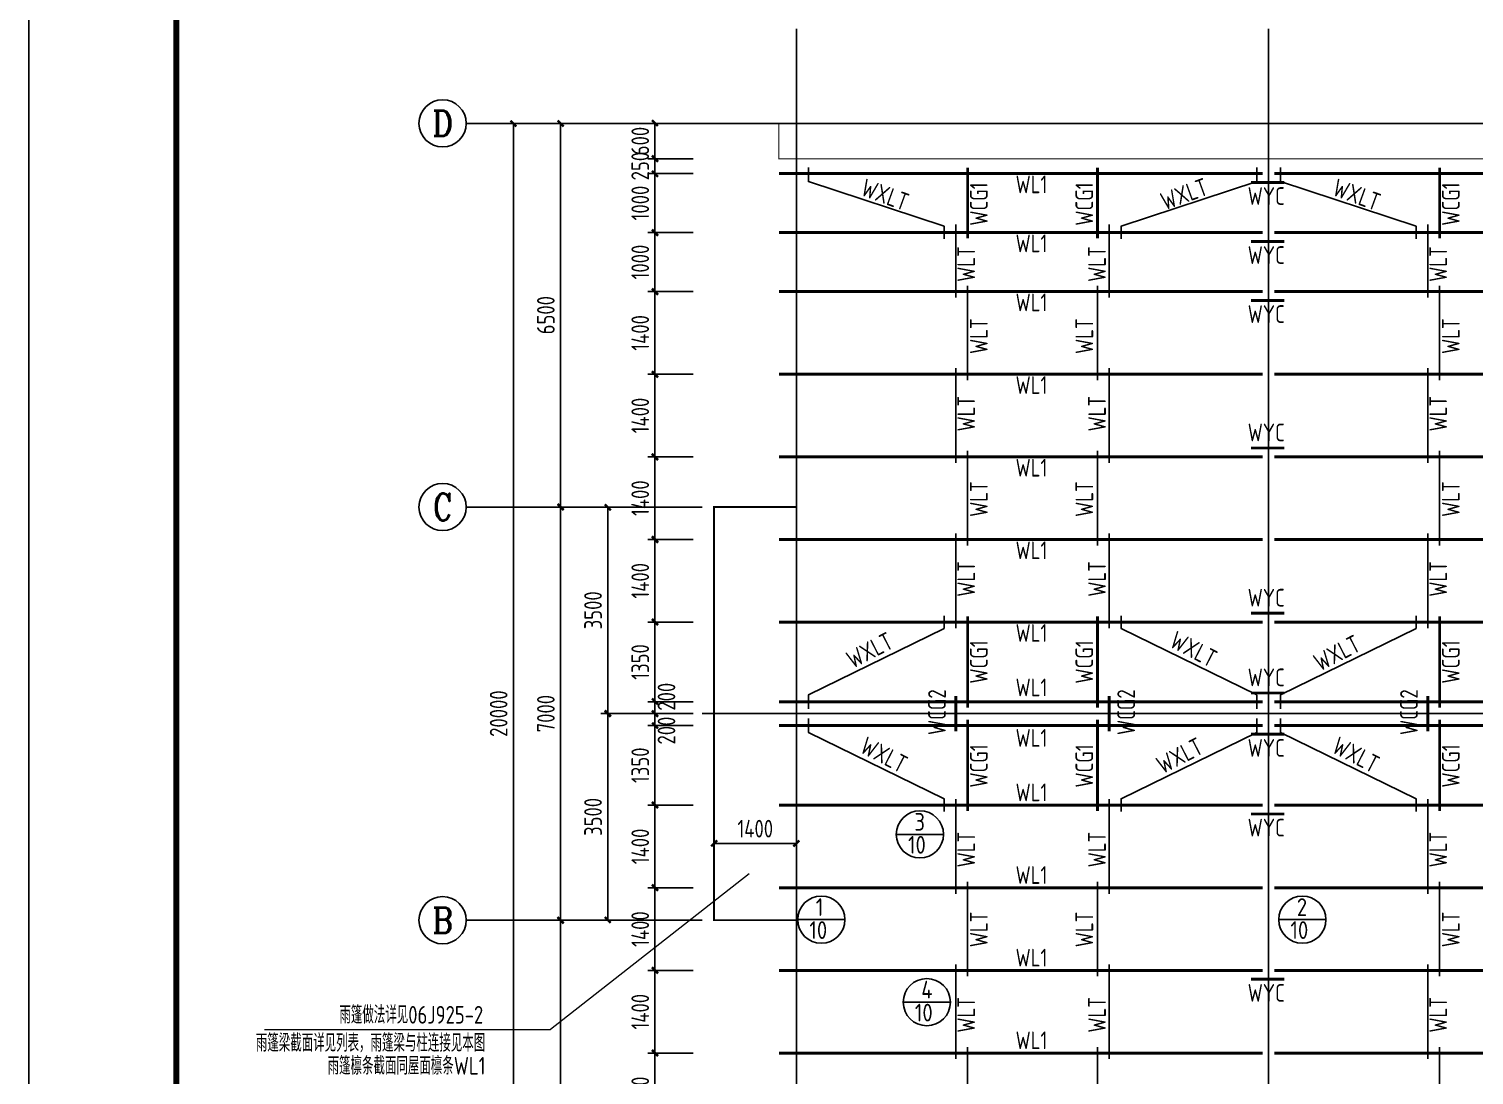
# Model space of a CAD drawing. Header units: millimetres. Extents: x 866561 to 877878, y 40199 to 44891.
# Drawn here: x 872204.5 to 872449.4, y 40533.1 to 40710.3 of the extents above; entities that cross this region are included whole.
import ezdxf
from ezdxf.enums import TextEntityAlignment as Align

# ---------------------------------------------------------------- set-up
doc = ezdxf.new("R2010")
doc.units = ezdxf.units.MM
doc.header["$LTSCALE"] = 1000
doc.header["$MEASUREMENT"] = 0
doc.linetypes.add('DOTE', pattern=[2.42, 2, -0.2, 0.02, -0.2])
for name, color, linetype in [('1307', 7, 'Continuous'), ('AXIS', 3, 'Continuous'), ('AXIS_TEXT', 7, 'Continuous'), ('DIM', 7, 'Continuous'), ('DOTE', 1, 'DOTE'), ('标注', 7, 'Continuous'), ('檩条', 34, 'Continuous'), ('索引符号标注', 253, 'Continuous')]:
    doc.layers.add(name, color=color, linetype=linetype)
doc.layers.add('_0', color=7, linetype='Continuous', lineweight=25)
doc.layers.add('LZ', color=64, linetype='Continuous', lineweight=9)
doc.styles.add('_TCH_AXIS', font='COMPLEX', dxfattribs={"bigfont": 'GBCBIG'})
doc.styles.add('COMPLEX', font='COMPLEX')
doc.styles.add('GBHZ', font='gbenor.shx', dxfattribs={"width": 0.9, "bigfont": 'gbcbig.shx'})
doc.dimstyles.new('Y100', dxfattribs={"dimscale": 0, "dimtxt": 3, "dimasz": 0.01, "dimexe": 1.2, "dimexo": 2, "dimgap": 1, "dimtad": 1, "dimdec": 0, "dimlfac": 100, "dimzin": 0, "dimdsep": 46, "dimtxsty": 'GBHZ', "dimblk": 'DX', "dimcen": 0.09, "dimdle": 1, "dimclrd": 7, "dimclre": 7, "dimclrt": 7, "dimadec": 0, "dimazin": 0, "dimtfac": 1, "dimtdec": 0, "dimtix": 1, "dimtmove": 2, "dimatfit": 3, "dimldrblk": 'DX', "dimfxl": 0, "dimtolj": 1, "dimtzin": 0, "dimarcsym": 0})

# ---------------------------------------------------------------- blocks, each defined once
blk = doc.blocks.new('_AXISO')
blk.add_circle((0, 0), 0.5)
at = {"layer": 'AXIS_TEXT', "style": 'COMPLEX', "width": 1.041667}
blk.add_attdef('A', text='', height=0.56, dxfattribs=at).set_placement((-0.25, -0.28), (0.25, -0.28), align=Align.FIT)
blk = doc.blocks.new('DX')
at = {"color": 0, "linetype": 'ByBlock', "const_width": 40}
blk.add_lwpolyline([(-54, -51), (46, 49)], dxfattribs=at)
blk = doc.blocks.new('*D506')
at = {"layer": 'Defpoints', "color": 0, "transparency": 16777216}
for p in [(872294.6, 40559.3), (872318.6, 40559.3), (872318.6, 40494.3)]:
    blk.add_point(p, dxfattribs=at)
at = {"layer": 'dim', "color": 7, "lineweight": -2, "transparency": 16777216}
for p, q in [((872316.6, 40559.3), (872293.4, 40559.3)), ((872294.6, 40494.31), (872294.6, 40559.29)), ((872316.6, 40494.3), (872293.4, 40494.3))]:
    blk.add_line(p, q, dxfattribs=at)
at = {"layer": 'dim', "color": 7, "lineweight": -2, "transparency": 16777216, "xscale": 0.01, "yscale": 0.01, "zscale": 0.01}
for p, rotation in [((872294.6, 40559.3), 90), ((872294.6, 40494.3), 270)]:
    blk.add_blockref('DX', p, dxfattribs=dict(at, rotation=rotation))
at = {"layer": 'dim', "color": 7, "transparency": 16777216, "insert": (872292.1, 40526.8), "char_height": 3, "attachment_point": 5, "rotation": 90, "style": 'GBHZ'}
blk.add_mtext('\\A1;6500', dxfattribs=at)
blk = doc.blocks.new('*D507')
at = {"layer": 'Defpoints', "color": 0, "transparency": 16777216}
for p in [(872294.6, 40629.3), (872318.6, 40629.3), (872318.6, 40559.3)]:
    blk.add_point(p, dxfattribs=at)
at = {"layer": 'dim', "color": 7, "lineweight": -2, "transparency": 16777216}
for p, q in [((872316.6, 40629.3), (872293.4, 40629.3)), ((872294.6, 40559.31), (872294.6, 40629.29)), ((872316.6, 40559.3), (872293.4, 40559.3))]:
    blk.add_line(p, q, dxfattribs=at)
at = {"layer": 'dim', "color": 7, "lineweight": -2, "transparency": 16777216, "xscale": 0.01, "yscale": 0.01, "zscale": 0.01}
for p, rotation in [((872294.6, 40629.3), 90), ((872294.6, 40559.3), 270)]:
    blk.add_blockref('DX', p, dxfattribs=dict(at, rotation=rotation))
at = {"layer": 'dim', "color": 7, "transparency": 16777216, "insert": (872292.1, 40594.3), "char_height": 3, "attachment_point": 5, "rotation": 90, "style": 'GBHZ'}
blk.add_mtext('\\A1;7000', dxfattribs=at)
blk = doc.blocks.new('*D508')
at = {"layer": 'Defpoints', "color": 0, "transparency": 16777216}
for p in [(872294.6, 40694.3), (872318.6, 40694.3), (872318.6, 40629.3)]:
    blk.add_point(p, dxfattribs=at)
at = {"layer": 'dim', "color": 7, "lineweight": -2, "transparency": 16777216}
for p, q in [((872316.6, 40694.3), (872293.4, 40694.3)), ((872294.6, 40629.31), (872294.6, 40694.29)), ((872316.6, 40629.3), (872293.4, 40629.3))]:
    blk.add_line(p, q, dxfattribs=at)
at = {"layer": 'dim', "color": 7, "lineweight": -2, "transparency": 16777216, "xscale": 0.01, "yscale": 0.01, "zscale": 0.01}
for p, rotation in [((872294.6, 40694.3), 90), ((872294.6, 40629.3), 270)]:
    blk.add_blockref('DX', p, dxfattribs=dict(at, rotation=rotation))
at = {"layer": 'dim', "color": 7, "transparency": 16777216, "insert": (872292.1, 40661.8), "char_height": 3, "attachment_point": 5, "rotation": 90, "style": 'GBHZ'}
blk.add_mtext('\\A1;6500', dxfattribs=at)
blk = doc.blocks.new('*D509')
at = {"layer": 'Defpoints', "color": 0, "transparency": 16777216}
for p in [(872318.6, 40694.3), (872286.6, 40494.3), (872318.6, 40494.3)]:
    blk.add_point(p, dxfattribs=at)
at = {"layer": 'dim', "color": 7, "lineweight": -2, "transparency": 16777216}
for p, q in [((872316.6, 40694.3), (872285.4, 40694.3)), ((872286.6, 40694.29), (872286.6, 40494.31)), ((872316.6, 40494.3), (872285.4, 40494.3))]:
    blk.add_line(p, q, dxfattribs=at)
at = {"layer": 'dim', "color": 7, "lineweight": -2, "transparency": 16777216, "xscale": 0.01, "yscale": 0.01, "zscale": 0.01}
for p, rotation in [((872286.6, 40694.3), 90), ((872286.6, 40494.3), 270)]:
    blk.add_blockref('DX', p, dxfattribs=dict(at, rotation=rotation))
at = {"layer": 'dim', "color": 7, "transparency": 16777216, "insert": (872284.1, 40594.3), "char_height": 3, "attachment_point": 5, "rotation": 90, "style": 'GBHZ'}
blk.add_mtext('\\A1;20000', dxfattribs=at)
blk = doc.blocks.new('*D577')
at = {"layer": '_0', "color": 7, "lineweight": -2, "transparency": 16777216}
for p, q in [((872316.6, 40594.3), (872301.4, 40594.3)), ((872302.6, 40559.31), (872302.6, 40594.29)), ((872316.6, 40559.3), (872301.4, 40559.3))]:
    blk.add_line(p, q, dxfattribs=at)
at = {"layer": 'Defpoints', "color": 0, "transparency": 16777216}
for p in [(872302.6, 40594.3), (872318.6, 40594.3), (872318.6, 40559.3)]:
    blk.add_point(p, dxfattribs=at)
at = {"layer": '_0', "color": 7, "lineweight": -2, "transparency": 16777216, "xscale": 0.01, "yscale": 0.01, "zscale": 0.01}
for p, rotation in [((872302.6, 40594.3), 90), ((872302.6, 40559.3), 270)]:
    blk.add_blockref('DX', p, dxfattribs=dict(at, rotation=rotation))
at = {"layer": '_0', "color": 7, "transparency": 16777216, "insert": (872300.1, 40576.8), "char_height": 3, "attachment_point": 5, "rotation": 90, "style": 'GBHZ'}
blk.add_mtext('\\A1;3500', dxfattribs=at)
blk = doc.blocks.new('*D578')
at = {"layer": '_0', "color": 7, "lineweight": -2, "transparency": 16777216}
for p, q in [((872316.6, 40629.3), (872301.4, 40629.3)), ((872302.6, 40629.29), (872302.6, 40594.31)), ((872316.6, 40594.3), (872301.4, 40594.3))]:
    blk.add_line(p, q, dxfattribs=at)
at = {"layer": 'Defpoints', "color": 0, "transparency": 16777216}
for p in [(872318.6, 40629.3), (872302.6, 40594.3), (872318.6, 40594.3)]:
    blk.add_point(p, dxfattribs=at)
at = {"layer": '_0', "color": 7, "lineweight": -2, "transparency": 16777216, "xscale": 0.01, "yscale": 0.01, "zscale": 0.01}
for p, rotation in [((872302.6, 40629.3), 90), ((872302.6, 40594.3), 270)]:
    blk.add_blockref('DX', p, dxfattribs=dict(at, rotation=rotation))
at = {"layer": '_0', "color": 7, "transparency": 16777216, "insert": (872300.1, 40611.8), "char_height": 3, "attachment_point": 5, "rotation": 90, "style": 'GBHZ'}
blk.add_mtext('\\A1;3500', dxfattribs=at)
blk = doc.blocks.new('*D583')
at = {"layer": '_0', "color": 7, "lineweight": -2, "transparency": 16777216}
for p, q in [((872317.07, 40536.8), (872309.4, 40536.8)), ((872310.6, 40522.81), (872310.6, 40536.79)), ((872317.07, 40522.8), (872309.4, 40522.8))]:
    blk.add_line(p, q, dxfattribs=at)
at = {"layer": 'Defpoints', "color": 0, "transparency": 16777216}
for p in [(872310.6, 40536.8), (872319.07, 40536.8), (872319.07, 40522.8)]:
    blk.add_point(p, dxfattribs=at)
at = {"layer": '_0', "color": 7, "lineweight": -2, "transparency": 16777216, "xscale": 0.01, "yscale": 0.01, "zscale": 0.01}
for p, rotation in [((872310.6, 40536.8), 90), ((872310.6, 40522.8), 270)]:
    blk.add_blockref('DX', p, dxfattribs=dict(at, rotation=rotation))
at = {"layer": '_0', "color": 7, "transparency": 16777216, "insert": (872308.1, 40529.8), "char_height": 3, "attachment_point": 5, "rotation": 90, "style": 'GBHZ'}
blk.add_mtext('\\A1;1400', dxfattribs=at)
blk = doc.blocks.new('*D584')
at = {"layer": '_0', "color": 7, "lineweight": -2, "transparency": 16777216}
for p, q in [((872317.07, 40550.8), (872309.4, 40550.8)), ((872310.6, 40536.81), (872310.6, 40550.79)), ((872317.07, 40536.8), (872309.4, 40536.8))]:
    blk.add_line(p, q, dxfattribs=at)
at = {"layer": 'Defpoints', "color": 0, "transparency": 16777216}
for p in [(872310.6, 40550.8), (872319.07, 40550.8), (872319.07, 40536.8)]:
    blk.add_point(p, dxfattribs=at)
at = {"layer": '_0', "color": 7, "lineweight": -2, "transparency": 16777216, "xscale": 0.01, "yscale": 0.01, "zscale": 0.01}
for p, rotation in [((872310.6, 40550.8), 90), ((872310.6, 40536.8), 270)]:
    blk.add_blockref('DX', p, dxfattribs=dict(at, rotation=rotation))
at = {"layer": '_0', "color": 7, "transparency": 16777216, "insert": (872308.1, 40543.8), "char_height": 3, "attachment_point": 5, "rotation": 90, "style": 'GBHZ'}
blk.add_mtext('\\A1;1400', dxfattribs=at)
blk = doc.blocks.new('*D585')
at = {"layer": '_0', "color": 7, "lineweight": -2, "transparency": 16777216}
for p, q in [((872317.07, 40564.8), (872309.4, 40564.8)), ((872310.6, 40550.81), (872310.6, 40564.79)), ((872317.07, 40550.8), (872309.4, 40550.8))]:
    blk.add_line(p, q, dxfattribs=at)
at = {"layer": 'Defpoints', "color": 0, "transparency": 16777216}
for p in [(872310.6, 40564.8), (872319.07, 40564.8), (872319.07, 40550.8)]:
    blk.add_point(p, dxfattribs=at)
at = {"layer": '_0', "color": 7, "lineweight": -2, "transparency": 16777216, "xscale": 0.01, "yscale": 0.01, "zscale": 0.01}
for p, rotation in [((872310.6, 40564.8), 90), ((872310.6, 40550.8), 270)]:
    blk.add_blockref('DX', p, dxfattribs=dict(at, rotation=rotation))
at = {"layer": '_0', "color": 7, "transparency": 16777216, "insert": (872308.1, 40557.8), "char_height": 3, "attachment_point": 5, "rotation": 90, "style": 'GBHZ'}
blk.add_mtext('\\A1;1400', dxfattribs=at)
blk = doc.blocks.new('*D586')
at = {"layer": '_0', "color": 7, "lineweight": -2, "transparency": 16777216}
for p, q in [((872317.07, 40578.8), (872309.4, 40578.8)), ((872310.6, 40564.81), (872310.6, 40578.79)), ((872317.07, 40564.8), (872309.4, 40564.8))]:
    blk.add_line(p, q, dxfattribs=at)
at = {"layer": 'Defpoints', "color": 0, "transparency": 16777216}
for p in [(872310.6, 40578.8), (872319.07, 40578.8), (872319.07, 40564.8)]:
    blk.add_point(p, dxfattribs=at)
at = {"layer": '_0', "color": 7, "lineweight": -2, "transparency": 16777216, "xscale": 0.01, "yscale": 0.01, "zscale": 0.01}
for p, rotation in [((872310.6, 40578.8), 90), ((872310.6, 40564.8), 270)]:
    blk.add_blockref('DX', p, dxfattribs=dict(at, rotation=rotation))
at = {"layer": '_0', "color": 7, "transparency": 16777216, "insert": (872308.1, 40571.8), "char_height": 3, "attachment_point": 5, "rotation": 90, "style": 'GBHZ'}
blk.add_mtext('\\A1;1400', dxfattribs=at)
blk = doc.blocks.new('*D587')
at = {"layer": '_0', "color": 7, "lineweight": -2, "transparency": 16777216}
for p, q in [((872317.07, 40592.3), (872309.4, 40592.3)), ((872310.6, 40578.81), (872310.6, 40592.29)), ((872317.07, 40578.8), (872309.4, 40578.8))]:
    blk.add_line(p, q, dxfattribs=at)
at = {"layer": 'Defpoints', "color": 0, "transparency": 16777216}
for p in [(872310.6, 40592.3), (872319.07, 40592.3), (872319.07, 40578.8)]:
    blk.add_point(p, dxfattribs=at)
at = {"layer": '_0', "color": 7, "lineweight": -2, "transparency": 16777216, "xscale": 0.01, "yscale": 0.01, "zscale": 0.01}
for p, rotation in [((872310.6, 40592.3), 90), ((872310.6, 40578.8), 270)]:
    blk.add_blockref('DX', p, dxfattribs=dict(at, rotation=rotation))
at = {"layer": '_0', "color": 7, "transparency": 16777216, "insert": (872308.1, 40585.55), "char_height": 3, "attachment_point": 5, "rotation": 90, "style": 'GBHZ'}
blk.add_mtext('\\A1;1350', dxfattribs=at)
blk = doc.blocks.new('*D588')
at = {"layer": '_0', "color": 7, "lineweight": -2, "transparency": 16777216}
for p, q in [((872317.07, 40594.3), (872309.4, 40594.3)), ((872310.6, 40594.31), (872310.6, 40594.32)), ((872310.6, 40592.3), (872310.6, 40594.3)), ((872317.07, 40592.3), (872309.4, 40592.3)), ((872310.6, 40592.29), (872310.6, 40592.28))]:
    blk.add_line(p, q, dxfattribs=at)
at = {"layer": 'Defpoints', "color": 0, "transparency": 16777216}
for p in [(872310.6, 40594.3), (872319.07, 40594.3), (872319.07, 40592.3)]:
    blk.add_point(p, dxfattribs=at)
at = {"layer": '_0', "color": 7, "lineweight": -2, "transparency": 16777216, "xscale": 0.01, "yscale": 0.01, "zscale": 0.01}
for p, rotation in [((872310.6, 40594.3), 270), ((872310.6, 40592.3), 90)]:
    blk.add_blockref('DX', p, dxfattribs=dict(at, rotation=rotation))
at = {"layer": '_0', "color": 7, "transparency": 16777216, "insert": (872312.55, 40591.43), "char_height": 3, "attachment_point": 5, "rotation": 90, "style": 'GBHZ'}
blk.add_mtext('\\A1;200', dxfattribs=at)
blk = doc.blocks.new('*D589')
at = {"layer": '_0', "color": 7, "lineweight": -2, "transparency": 16777216}
for p, q in [((872317.07, 40694.3), (872309.4, 40694.3)), ((872310.6, 40694.31), (872310.6, 40694.32)), ((872310.6, 40694.3), (872310.6, 40688.3)), ((872317.07, 40688.3), (872309.4, 40688.3)), ((872310.6, 40688.29), (872310.6, 40688.28))]:
    blk.add_line(p, q, dxfattribs=at)
at = {"layer": 'Defpoints', "color": 0, "transparency": 16777216}
for p in [(872319.07, 40694.3), (872310.6, 40688.3), (872319.07, 40688.3)]:
    blk.add_point(p, dxfattribs=at)
at = {"layer": '_0', "color": 7, "lineweight": -2, "transparency": 16777216, "xscale": 0.01, "yscale": 0.01, "zscale": 0.01}
for p, rotation in [((872310.6, 40694.3), 270), ((872310.6, 40688.3), 90)]:
    blk.add_blockref('DX', p, dxfattribs=dict(at, rotation=rotation))
at = {"layer": '_0', "color": 7, "transparency": 16777216, "insert": (872308.1, 40691.3), "char_height": 3, "attachment_point": 5, "rotation": 90, "style": 'GBHZ'}
blk.add_mtext('\\A1;600', dxfattribs=at)
blk = doc.blocks.new('*D590')
at = {"layer": '_0', "color": 7, "lineweight": -2, "transparency": 16777216}
for p, q in [((872317.07, 40688.3), (872309.4, 40688.3)), ((872310.6, 40688.31), (872310.6, 40688.32)), ((872310.6, 40688.3), (872310.6, 40685.8)), ((872317.07, 40685.8), (872309.4, 40685.8)), ((872310.6, 40685.79), (872310.6, 40685.78))]:
    blk.add_line(p, q, dxfattribs=at)
at = {"layer": 'Defpoints', "color": 0, "transparency": 16777216}
for p in [(872319.07, 40688.3), (872310.6, 40685.8), (872319.07, 40685.8)]:
    blk.add_point(p, dxfattribs=at)
at = {"layer": '_0', "color": 7, "lineweight": -2, "transparency": 16777216, "xscale": 0.01, "yscale": 0.01, "zscale": 0.01}
for p, rotation in [((872310.6, 40688.3), 270), ((872310.6, 40685.8), 90)]:
    blk.add_blockref('DX', p, dxfattribs=dict(at, rotation=rotation))
at = {"layer": '_0', "color": 7, "transparency": 16777216, "insert": (872308.1, 40687.05), "char_height": 3, "attachment_point": 5, "rotation": 90, "style": 'GBHZ'}
blk.add_mtext('\\A1;250', dxfattribs=at)
blk = doc.blocks.new('*D591')
at = {"layer": '_0', "color": 7, "lineweight": -2, "transparency": 16777216}
for p, q in [((872317.07, 40685.8), (872309.4, 40685.8)), ((872310.6, 40685.79), (872310.6, 40675.81)), ((872317.07, 40675.8), (872309.4, 40675.8))]:
    blk.add_line(p, q, dxfattribs=at)
at = {"layer": 'Defpoints', "color": 0, "transparency": 16777216}
for p in [(872319.07, 40685.8), (872310.6, 40675.8), (872319.07, 40675.8)]:
    blk.add_point(p, dxfattribs=at)
at = {"layer": '_0', "color": 7, "lineweight": -2, "transparency": 16777216, "xscale": 0.01, "yscale": 0.01, "zscale": 0.01}
for p, rotation in [((872310.6, 40685.8), 90), ((872310.6, 40675.8), 270)]:
    blk.add_blockref('DX', p, dxfattribs=dict(at, rotation=rotation))
at = {"layer": '_0', "color": 7, "transparency": 16777216, "insert": (872308.1, 40680.8), "char_height": 3, "attachment_point": 5, "rotation": 90, "style": 'GBHZ'}
blk.add_mtext('\\A1;1000', dxfattribs=at)
blk = doc.blocks.new('*D592')
at = {"layer": '_0', "color": 7, "lineweight": -2, "transparency": 16777216}
for p, q in [((872317.07, 40675.8), (872309.4, 40675.8)), ((872310.6, 40675.79), (872310.6, 40665.81)), ((872317.07, 40665.8), (872309.4, 40665.8))]:
    blk.add_line(p, q, dxfattribs=at)
at = {"layer": 'Defpoints', "color": 0, "transparency": 16777216}
for p in [(872319.07, 40675.8), (872310.6, 40665.8), (872319.07, 40665.8)]:
    blk.add_point(p, dxfattribs=at)
at = {"layer": '_0', "color": 7, "lineweight": -2, "transparency": 16777216, "xscale": 0.01, "yscale": 0.01, "zscale": 0.01}
for p, rotation in [((872310.6, 40675.8), 90), ((872310.6, 40665.8), 270)]:
    blk.add_blockref('DX', p, dxfattribs=dict(at, rotation=rotation))
at = {"layer": '_0', "color": 7, "transparency": 16777216, "insert": (872308.1, 40670.8), "char_height": 3, "attachment_point": 5, "rotation": 90, "style": 'GBHZ'}
blk.add_mtext('\\A1;1000', dxfattribs=at)
blk = doc.blocks.new('*D593')
at = {"layer": '_0', "color": 7, "lineweight": -2, "transparency": 16777216}
for p, q in [((872317.07, 40665.8), (872309.4, 40665.8)), ((872310.6, 40665.79), (872310.6, 40651.81)), ((872317.07, 40651.8), (872309.4, 40651.8))]:
    blk.add_line(p, q, dxfattribs=at)
at = {"layer": 'Defpoints', "color": 0, "transparency": 16777216}
for p in [(872319.07, 40665.8), (872310.6, 40651.8), (872319.07, 40651.8)]:
    blk.add_point(p, dxfattribs=at)
at = {"layer": '_0', "color": 7, "lineweight": -2, "transparency": 16777216, "xscale": 0.01, "yscale": 0.01, "zscale": 0.01}
for p, rotation in [((872310.6, 40665.8), 90), ((872310.6, 40651.8), 270)]:
    blk.add_blockref('DX', p, dxfattribs=dict(at, rotation=rotation))
at = {"layer": '_0', "color": 7, "transparency": 16777216, "insert": (872308.1, 40658.8), "char_height": 3, "attachment_point": 5, "rotation": 90, "style": 'GBHZ'}
blk.add_mtext('\\A1;1400', dxfattribs=at)
blk = doc.blocks.new('*D594')
at = {"layer": '_0', "color": 7, "lineweight": -2, "transparency": 16777216}
for p, q in [((872317.07, 40651.8), (872309.4, 40651.8)), ((872310.6, 40651.79), (872310.6, 40637.81)), ((872317.07, 40637.8), (872309.4, 40637.8))]:
    blk.add_line(p, q, dxfattribs=at)
at = {"layer": 'Defpoints', "color": 0, "transparency": 16777216}
for p in [(872319.07, 40651.8), (872310.6, 40637.8), (872319.07, 40637.8)]:
    blk.add_point(p, dxfattribs=at)
at = {"layer": '_0', "color": 7, "lineweight": -2, "transparency": 16777216, "xscale": 0.01, "yscale": 0.01, "zscale": 0.01}
for p, rotation in [((872310.6, 40651.8), 90), ((872310.6, 40637.8), 270)]:
    blk.add_blockref('DX', p, dxfattribs=dict(at, rotation=rotation))
at = {"layer": '_0', "color": 7, "transparency": 16777216, "insert": (872308.1, 40644.8), "char_height": 3, "attachment_point": 5, "rotation": 90, "style": 'GBHZ'}
blk.add_mtext('\\A1;1400', dxfattribs=at)
blk = doc.blocks.new('*D595')
at = {"layer": '_0', "color": 7, "lineweight": -2, "transparency": 16777216}
for p, q in [((872317.07, 40637.8), (872309.4, 40637.8)), ((872310.6, 40637.79), (872310.6, 40623.81)), ((872317.07, 40623.8), (872309.4, 40623.8))]:
    blk.add_line(p, q, dxfattribs=at)
at = {"layer": 'Defpoints', "color": 0, "transparency": 16777216}
for p in [(872319.07, 40637.8), (872310.6, 40623.8), (872319.07, 40623.8)]:
    blk.add_point(p, dxfattribs=at)
at = {"layer": '_0', "color": 7, "lineweight": -2, "transparency": 16777216, "xscale": 0.01, "yscale": 0.01, "zscale": 0.01}
for p, rotation in [((872310.6, 40637.8), 90), ((872310.6, 40623.8), 270)]:
    blk.add_blockref('DX', p, dxfattribs=dict(at, rotation=rotation))
at = {"layer": '_0', "color": 7, "transparency": 16777216, "insert": (872308.1, 40630.8), "char_height": 3, "attachment_point": 5, "rotation": 90, "style": 'GBHZ'}
blk.add_mtext('\\A1;1400', dxfattribs=at)
blk = doc.blocks.new('*D596')
at = {"layer": '_0', "color": 7, "lineweight": -2, "transparency": 16777216}
for p, q in [((872317.07, 40623.8), (872309.4, 40623.8)), ((872310.6, 40623.79), (872310.6, 40609.81)), ((872317.07, 40609.8), (872309.4, 40609.8))]:
    blk.add_line(p, q, dxfattribs=at)
at = {"layer": 'Defpoints', "color": 0, "transparency": 16777216}
for p in [(872319.07, 40623.8), (872310.6, 40609.8), (872319.07, 40609.8)]:
    blk.add_point(p, dxfattribs=at)
at = {"layer": '_0', "color": 7, "lineweight": -2, "transparency": 16777216, "xscale": 0.01, "yscale": 0.01, "zscale": 0.01}
for p, rotation in [((872310.6, 40623.8), 90), ((872310.6, 40609.8), 270)]:
    blk.add_blockref('DX', p, dxfattribs=dict(at, rotation=rotation))
at = {"layer": '_0', "color": 7, "transparency": 16777216, "insert": (872308.1, 40616.8), "char_height": 3, "attachment_point": 5, "rotation": 90, "style": 'GBHZ'}
blk.add_mtext('\\A1;1400', dxfattribs=at)
blk = doc.blocks.new('*D597')
at = {"layer": '_0', "color": 7, "lineweight": -2, "transparency": 16777216}
for p, q in [((872317.07, 40609.8), (872309.4, 40609.8)), ((872310.6, 40609.79), (872310.6, 40596.31)), ((872317.07, 40596.3), (872309.4, 40596.3))]:
    blk.add_line(p, q, dxfattribs=at)
at = {"layer": 'Defpoints', "color": 0, "transparency": 16777216}
for p in [(872319.07, 40609.8), (872310.6, 40596.3), (872319.07, 40596.3)]:
    blk.add_point(p, dxfattribs=at)
at = {"layer": '_0', "color": 7, "lineweight": -2, "transparency": 16777216, "xscale": 0.01, "yscale": 0.01, "zscale": 0.01}
for p, rotation in [((872310.6, 40609.8), 90), ((872310.6, 40596.3), 270)]:
    blk.add_blockref('DX', p, dxfattribs=dict(at, rotation=rotation))
at = {"layer": '_0', "color": 7, "transparency": 16777216, "insert": (872308.1, 40603.05), "char_height": 3, "attachment_point": 5, "rotation": 90, "style": 'GBHZ'}
blk.add_mtext('\\A1;1350', dxfattribs=at)
blk = doc.blocks.new('*D598')
at = {"layer": '_0', "color": 7, "lineweight": -2, "transparency": 16777216}
for p, q in [((872317.07, 40596.3), (872309.4, 40596.3)), ((872310.6, 40596.31), (872310.6, 40596.32)), ((872310.6, 40596.3), (872310.6, 40594.3)), ((872317.07, 40594.3), (872309.4, 40594.3)), ((872310.6, 40594.29), (872310.6, 40594.28))]:
    blk.add_line(p, q, dxfattribs=at)
at = {"layer": 'Defpoints', "color": 0, "transparency": 16777216}
for p in [(872319.07, 40596.3), (872310.6, 40594.3), (872319.07, 40594.3)]:
    blk.add_point(p, dxfattribs=at)
at = {"layer": '_0', "color": 7, "lineweight": -2, "transparency": 16777216, "xscale": 0.01, "yscale": 0.01, "zscale": 0.01}
for p, rotation in [((872310.6, 40596.3), 270), ((872310.6, 40594.3), 90)]:
    blk.add_blockref('DX', p, dxfattribs=dict(at, rotation=rotation))
at = {"layer": '_0', "color": 7, "transparency": 16777216, "insert": (872312.55, 40597.16), "char_height": 3, "attachment_point": 5, "rotation": 90, "style": 'GBHZ'}
blk.add_mtext('\\A1;200', dxfattribs=at)
blk = doc.blocks.new('*D1084')
at = {"layer": '_0', "color": 7, "lineweight": -2, "transparency": 16777216}
for p, q in [((872320.6, 40579.77), (872320.6, 40571.11)), ((872334.6, 40579.77), (872334.6, 40571.11)), ((872320.61, 40572.31), (872334.59, 40572.31))]:
    blk.add_line(p, q, dxfattribs=at)
at = {"layer": 'Defpoints', "color": 0, "transparency": 16777216}
for p in [(872320.6, 40581.77), (872334.6, 40581.77), (872334.6, 40572.31)]:
    blk.add_point(p, dxfattribs=at)
at = {"layer": '_0', "color": 7, "lineweight": -2, "transparency": 16777216, "xscale": 0.01, "yscale": 0.01, "zscale": 0.01, "rotation": 180}
blk.add_blockref('DX', (872320.6, 40572.31), dxfattribs=at)
at = {"layer": '_0', "color": 7, "lineweight": -2, "transparency": 16777216, "xscale": 0.01, "yscale": 0.01, "zscale": 0.01}
blk.add_blockref('DX', (872334.6, 40572.31), dxfattribs=at)
at = {"layer": '_0', "color": 7, "transparency": 16777216, "insert": (872327.6, 40574.81), "char_height": 3, "attachment_point": 5, "style": 'GBHZ'}
blk.add_mtext('\\A1;1400', dxfattribs=at)

msp = doc.modelspace()

# ---------------------------------------------------------------- linework, layer by layer
for p, q in [((872204.478, 40204.747), (872204.478, 40798.747)), ((872204.478, 40798.747), (872204.478, 40204.747))]:
    msp.add_line(p, q)
at = {"color": 0, "const_width": 1}
msp.add_lwpolyline([(873035.478, 40214.747), (872229.478, 40214.747), (872229.478, 40788.747), (873035.478, 40788.747)], close=True, dxfattribs=at)
at = {"layer": '_0', "color": 0, "const_width": 0.3}
msp.add_lwpolyline([(872334.598, 40629.296), (872320.598, 40629.296), (872320.598, 40559.296), (872334.598, 40559.296)], dxfattribs=at)
at = {"layer": 'AXIS', "color": 0}
for p, q in [((872318.598, 40694.296), (872278.598, 40694.296)), ((872318.598, 40629.296), (872278.598, 40629.296)), ((872318.598, 40559.296), (872278.598, 40559.296))]:
    msp.add_line(p, q, dxfattribs=at)
at = {"layer": 'DOTE', "linetype": 'DOTE'}
for p, q in [((872334.598, 40478.296), (872334.598, 40710.296)), ((872414.598, 40478.296), (872414.598, 40710.296)), ((872318.598, 40694.296), (872830.598, 40694.296)), ((872318.598, 40594.296), (872830.598, 40594.296))]:
    msp.add_line(p, q, dxfattribs=at)
at = {"layer": 'LZ'}
for p in [(872326.574, 40567.141), (872244.427, 40540.792)]:
    msp.add_line(p, (872292.916, 40540.792), dxfattribs=at)
at = {"layer": '标注', "const_width": 0.15}
msp.add_lwpolyline([(872331.598, 40694.296), (872331.598, 40688.296), (872817.598, 40688.296), (872817.598, 40694.296)], close=True, dxfattribs=at)
at = {"layer": '檩条', "color": 4, "linetype": 'ByBlock'}
for p, q in [((872361.598, 40664.796), (872361.598, 40677.187)), ((872387.598, 40664.796), (872387.598, 40677.187)), ((872441.598, 40664.796), (872441.598, 40677.187)), ((872361.598, 40636.796), (872361.598, 40652.796)), ((872387.598, 40636.796), (872387.598, 40652.796)), ((872441.598, 40636.796), (872441.598, 40652.796)), ((872361.598, 40608.796), (872361.598, 40624.796)), ((872387.598, 40608.796), (872387.598, 40624.796)), ((872441.598, 40608.796), (872441.598, 40624.796)), ((872361.598, 40579.796), (872361.598, 40563.796)), ((872387.598, 40579.796), (872387.598, 40563.796)), ((872441.598, 40579.796), (872441.598, 40563.796)), ((872361.598, 40551.796), (872361.598, 40535.796)), ((872387.598, 40551.796), (872387.598, 40535.796)), ((872441.598, 40551.796), (872441.598, 40535.796))]:
    msp.add_line(p, q, dxfattribs=at)
at = {"layer": '檩条', "color": 4}
for p, q in [((872363.598, 40666.796), (872363.598, 40650.796)), ((872385.598, 40666.796), (872385.598, 40650.796)), ((872443.598, 40666.796), (872443.598, 40650.796)), ((872363.598, 40638.796), (872363.598, 40622.796)), ((872385.598, 40638.796), (872385.598, 40622.796)), ((872443.598, 40638.796), (872443.598, 40622.796)), ((872363.598, 40549.796), (872363.598, 40565.796)), ((872385.598, 40549.796), (872385.598, 40565.796)), ((872443.598, 40549.796), (872443.598, 40565.796)), ((872363.598, 40521.796), (872363.598, 40537.796)), ((872385.598, 40521.796), (872385.598, 40537.796)), ((872443.598, 40521.796), (872443.598, 40537.796))]:
    msp.add_line(p, q, dxfattribs=at)
at = {"layer": '檩条', "color": 4, "const_width": 0.5}
for points in [[(872413.598, 40685.796), (872331.598, 40685.796)], [(872363.598, 40686.796), (872363.598, 40674.796)], [(872385.598, 40686.796), (872385.598, 40674.796)], [(872493.598, 40685.796), (872415.598, 40685.796)], [(872443.598, 40686.796), (872443.598, 40674.796)], [(872413.598, 40675.796), (872331.598, 40675.796)], [(872493.598, 40675.796), (872415.598, 40675.796)], [(872413.598, 40665.796), (872331.598, 40665.796)], [(872493.598, 40665.796), (872415.598, 40665.796)], [(872331.598, 40651.796), (872413.598, 40651.796)], [(872415.598, 40651.796), (872493.598, 40651.796)], [(872331.598, 40637.796), (872413.598, 40637.796)], [(872415.598, 40637.796), (872493.598, 40637.796)], [(872331.598, 40623.796), (872413.598, 40623.796)], [(872415.598, 40623.796), (872493.598, 40623.796)], [(872331.598, 40609.796), (872413.598, 40609.796)], [(872363.598, 40595.296), (872363.598, 40610.796)], [(872385.598, 40595.296), (872385.598, 40610.796)], [(872415.598, 40609.796), (872493.598, 40609.796)], [(872443.598, 40595.296), (872443.598, 40610.796)], [(872361.598, 40597.296), (872361.598, 40591.296)], [(872387.598, 40597.296), (872387.598, 40591.296)], [(872441.598, 40597.296), (872441.598, 40591.296)], [(872331.598, 40596.296), (872413.598, 40596.296)], [(872415.598, 40596.296), (872493.598, 40596.296)], [(872331.598, 40592.296), (872413.598, 40592.296)], [(872363.598, 40593.296), (872363.598, 40577.796)], [(872385.598, 40593.296), (872385.598, 40577.796)], [(872415.598, 40592.296), (872493.598, 40592.296)], [(872443.598, 40593.296), (872443.598, 40577.796)], [(872331.598, 40578.796), (872413.598, 40578.796)], [(872415.598, 40578.796), (872493.598, 40578.796)], [(872331.598, 40564.796), (872413.598, 40564.796)], [(872415.598, 40564.796), (872493.598, 40564.796)], [(872331.598, 40550.796), (872413.598, 40550.796)], [(872415.598, 40550.796), (872493.598, 40550.796)], [(872331.598, 40536.796), (872413.598, 40536.796)], [(872415.598, 40536.796), (872493.598, 40536.796)]]:
    msp.add_lwpolyline(points, dxfattribs=at)
at = {"layer": '檩条', "color": 4, "linetype": 'ByBlock'}
for points in [[(872336.598, 40686.797), (872336.598, 40684.447), (872359.598, 40676.866), (872359.598, 40674.726)], [(872412.598, 40686.797), (872412.598, 40684.447), (872389.598, 40676.866), (872389.598, 40674.726)], [(872416.598, 40686.797), (872416.598, 40684.447), (872439.598, 40676.866), (872439.598, 40674.726)], [(872336.598, 40595.121), (872336.598, 40597.471), (872359.598, 40608.726), (872359.598, 40610.866)], [(872412.598, 40595.121), (872412.598, 40597.471), (872389.598, 40608.726), (872389.598, 40610.866)], [(872416.598, 40595.121), (872416.598, 40597.471), (872439.598, 40608.726), (872439.598, 40610.866)], [(872336.598, 40593.471), (872336.598, 40591.121), (872359.598, 40579.866), (872359.598, 40577.726)], [(872412.598, 40593.471), (872412.598, 40591.121), (872389.598, 40579.866), (872389.598, 40577.726)], [(872416.598, 40593.471), (872416.598, 40591.121), (872439.598, 40579.866), (872439.598, 40577.726)]]:
    msp.add_lwpolyline(points, dxfattribs=at)
at = {"layer": '檩条', "color": 6, "const_width": 0.5}
for points in [[(872411.615, 40684.296), (872417.282, 40684.296)], [(872411.615, 40674.296), (872417.282, 40674.296)], [(872411.615, 40664.296), (872417.282, 40664.296)], [(872411.615, 40639.296), (872417.282, 40639.296)], [(872411.615, 40611.296), (872417.282, 40611.296)], [(872411.615, 40597.796), (872417.282, 40597.796)], [(872411.615, 40590.796), (872417.282, 40590.796)], [(872411.615, 40577.296), (872417.282, 40577.296)], [(872411.615, 40549.296), (872417.282, 40549.296)]]:
    msp.add_lwpolyline(points, dxfattribs=at)
at = {"layer": '索引符号标注'}
for p, q in [((872351.503, 40573.84), (872359.503, 40573.84)), ((872334.79, 40559.393), (872342.79, 40559.393)), ((872416.329, 40559.393), (872424.329, 40559.393)), ((872352.671, 40545.413), (872360.671, 40545.413))]:
    msp.add_line(p, q, dxfattribs=at)
for centre in [(872355.503, 40573.84), (872338.79, 40559.393), (872420.329, 40559.393), (872356.671, 40545.413)]:
    msp.add_circle(centre, 4, dxfattribs=at)

# ---------------------------------------------------------------- block references
at = {"layer": 'AXIS', "color": 0}
ref = msp.add_blockref('_AXISO', (872274.598, 40694.296), dxfattribs=dict(at, xscale=8, yscale=8, zscale=8))
ref.add_attrib('A', 'D', dxfattribs={"layer": 'AXIS_TEXT', "color": 0, "height": 4.353, "style": '_TCH_AXIS'}).set_placement((872272.837, 40692.12), (872276.36, 40692.12), align=Align.FIT)
ref = msp.add_blockref('_AXISO', (872274.598, 40629.296), dxfattribs=dict(at, xscale=8, yscale=8, zscale=8))
ref.add_attrib('A', 'C', dxfattribs={"layer": 'AXIS_TEXT', "color": 0, "height": 4.557, "style": '_TCH_AXIS'}).set_placement((872272.971, 40627.018), (872276.226, 40627.018), align=Align.FIT)
ref = msp.add_blockref('_AXISO', (872274.598, 40559.296), dxfattribs=dict(at, xscale=8, yscale=8, zscale=8))
ref.add_attrib('A', 'B', dxfattribs={"layer": 'AXIS_TEXT', "color": 0, "height": 4.353, "style": '_TCH_AXIS'}).set_placement((872272.837, 40557.12), (872276.36, 40557.12), align=Align.FIT)

# ---------------------------------------------------------------- texts
at = {"layer": '1307', "style": 'GBHZ', "width": 0.9}
for s, p in [('WL1', (872371.72, 40682.466)), ('WL1', (872371.72, 40672.466)), ('WL1', (872371.72, 40662.466)), ('WL1', (872371.72, 40648.466)), ('WL1', (872371.72, 40634.466)), ('WL1', (872371.72, 40620.466)), ('WL1', (872371.72, 40606.466)), ('WL1', (872371.72, 40597.238)), ('WL1', (872371.72, 40588.688)), ('WL1', (872371.72, 40579.46)), ('WL1', (872371.72, 40565.46)), ('WL1', (872371.72, 40551.46)), ('雨篷做法详见06J925-2', (872257.109, 40541.776)), ('雨篷梁截面详见列表，雨篷梁与柱连接见本图', (872242.942, 40537.017)), ('WL1', (872371.72, 40537.46)), ('雨篷檩条截面同屋面檩条WL1', (872255.114, 40533.143))]:
    msp.add_text(s, height=3, dxfattribs=at).set_placement(p)
for s, rotation, p in [('WXLT', 340.0128, (872345.274, 40682.179)), ('WCG1', 90, (872366.991, 40676.96)), ('WCG1', 90, (872384.872, 40676.96)), ('WXLT', 19.9872, (872397.003, 40679.524)), ('WXLT', 340.0128, (872425.219, 40682.179)), ('WCG1', 90, (872446.991, 40676.96)), ('WLT', 90, (872364.843, 40667.447)), ('WLT', 90, (872387.02, 40667.447)), ('WLT', 90, (872444.843, 40667.447)), ('WLT', 90, (872366.991, 40655.23)), ('WLT', 90, (872384.872, 40655.23)), ('WLT', 90, (872446.991, 40655.23)), ('WLT', 90, (872364.843, 40642.1)), ('WLT', 90, (872387.02, 40642.1)), ('WLT', 90, (872444.843, 40642.1)), ('WLT', 90, (872366.991, 40627.63)), ('WLT', 90, (872384.872, 40627.63)), ('WLT', 90, (872446.991, 40627.63)), ('WLT', 90, (872364.843, 40614.1)), ('WLT', 90, (872387.02, 40614.1)), ('WLT', 90, (872444.843, 40614.1)), ('WXLT', 27.27345, (872344.078, 40601.853)), ('WXLT', 332.72655, (872397.607, 40605.736)), ('WXLT', 27.27345, (872423.279, 40601.38)), ('WCG1', 90, (872366.991, 40599.383)), ('WCG1', 90, (872384.872, 40599.383)), ('WCG1', 90, (872446.991, 40599.383)), ('WCG2', 90, (872359.898, 40590.674)), ('WCG2', 90, (872391.966, 40590.674)), ('WCG2', 90, (872439.898, 40590.674)), ('WXLT', 332.72655, (872345.119, 40587.848)), ('WXLT', 27.27345, (872396.611, 40583.999)), ('WXLT', 332.72655, (872425.119, 40587.848)), ('WCG1', 90, (872366.991, 40581.77)), ('WCG1', 90, (872384.872, 40581.77)), ('WCG1', 90, (872446.991, 40581.77)), ('WLT', 90, (872364.843, 40568.253)), ('WLT', 90, (872387.02, 40568.253)), ('WLT', 90, (872444.843, 40568.253)), ('WLT', 90, (872366.991, 40554.723)), ('WLT', 90, (872384.872, 40554.723)), ('WLT', 90, (872446.991, 40554.723)), ('WLT', 90, (872364.843, 40540.253)), ('WLT', 90, (872387.02, 40540.253)), ('WLT', 90, (872444.843, 40540.253))]:
    msp.add_text(s, height=3, rotation=rotation, dxfattribs=at).set_placement(p)
at = {"layer": '檩条', "color": 6, "style": 'GBHZ', "width": 0.9}
for p in [(872411.066, 40680.487), (872411.066, 40670.487), (872411.066, 40660.487), (872411.066, 40640.439), (872411.066, 40612.439), (872411.066, 40598.939), (872411.066, 40586.987), (872411.066, 40573.487), (872411.066, 40545.487)]:
    msp.add_text('WYC', height=3, dxfattribs=at).set_placement(p)
at = {"layer": '索引符号标注', "style": 'GBHZ'}
for s, p in [('3', (872354.566, 40574.466)), ('10', (872353.475, 40570.573)), ('1', (872337.853, 40560.019)), ('2', (872419.392, 40560.019)), ('10', (872336.762, 40556.126)), ('10', (872418.301, 40556.126)), ('4', (872355.734, 40546.039)), ('10', (872354.643, 40542.146))]:
    msp.add_text(s, height=3, dxfattribs=at).set_placement(p)

# ---------------------------------------------------------------- dimensions: what is measured, and where the dimension line sits
at = {"layer": '_0'}
for base, p1, p2, angle, picture, middle in [((872310.598, 40688.296), (872319.073, 40694.296), (872319.073, 40688.296), 270, '*D589', (872308.098, 40691.296)), ((872310.598, 40685.796), (872319.073, 40688.296), (872319.073, 40685.796), 270, '*D590', (872308.098, 40687.046)), ((872310.598, 40675.796), (872319.073, 40685.796), (872319.073, 40675.796), 270, '*D591', (872308.098, 40680.796)), ((872310.598, 40665.796), (872319.073, 40675.796), (872319.073, 40665.796), 270, '*D592', (872308.098, 40670.796)), ((872310.598, 40651.796), (872319.073, 40665.796), (872319.073, 40651.796), 270, '*D593', (872308.098, 40658.796)), ((872310.598, 40637.796), (872319.073, 40651.796), (872319.073, 40637.796), 270, '*D594', (872308.098, 40644.796)), ((872310.598, 40623.796), (872319.073, 40637.796), (872319.073, 40623.796), 270, '*D595', (872308.098, 40630.796)), ((872302.598, 40594.296), (872318.598, 40629.296), (872318.598, 40594.296), 270, '*D578', (872300.098, 40611.796)), ((872310.598, 40609.796), (872319.073, 40623.796), (872319.073, 40609.796), 270, '*D596', (872308.098, 40616.796)), ((872310.598, 40596.296), (872319.073, 40609.796), (872319.073, 40596.296), 270, '*D597', (872308.098, 40603.046)), ((872302.598, 40594.296), (872318.598, 40559.296), (872318.598, 40594.296), 90, '*D577', (872300.098, 40576.796)), ((872310.598, 40592.296), (872319.073, 40578.796), (872319.073, 40592.296), 90, '*D587', (872308.098, 40585.546)), ((872334.598, 40572.308), (872320.598, 40581.77), (872334.598, 40581.77), 180, '*D1084', (872327.598, 40574.808)), ((872310.598, 40578.796), (872319.073, 40564.796), (872319.073, 40578.796), 90, '*D586', (872308.098, 40571.796)), ((872310.598, 40564.796), (872319.073, 40550.796), (872319.073, 40564.796), 90, '*D585', (872308.098, 40557.796)), ((872310.598, 40550.796), (872319.073, 40536.796), (872319.073, 40550.796), 90, '*D584', (872308.098, 40543.796)), ((872310.598, 40536.796), (872319.073, 40522.796), (872319.073, 40536.796), 90, '*D583', (872308.098, 40529.796))]:
    dim = msp.add_linear_dim(base=base, p1=p1, p2=p2, angle=angle, dimstyle='Y100', override={"dimscale": 1, "dimfxl": 2}, dxfattribs=at)
    dim.commit()
    dim.dimension.update_dxf_attribs({"geometry": picture, "text_midpoint": middle})
for p1, angle, picture, middle in [((872319.073, 40596.296), 270, '*D598', (872312.555, 40597.163)), ((872319.073, 40592.296), 90, '*D588', (872312.555, 40591.43))]:
    dim = msp.add_linear_dim(base=(872310.598, 40594.296), p1=p1, p2=(872319.073, 40594.296), angle=angle, dimstyle='Y100', override={"dimscale": 1, "dimfxl": 2}, dxfattribs=at)
    dim.commit()
    dim.dimension.update_dxf_attribs({"geometry": picture, "text_midpoint": middle, "dimtype": 160})
at = {"layer": 'dim'}
for base, p1, p2, picture, middle in [((872286.598, 40494.296), (872318.598, 40694.296), (872318.598, 40494.296), '*D509', (872284.098, 40594.296)), ((872294.598, 40694.296), (872318.598, 40629.296), (872318.598, 40694.296), '*D508', (872292.098, 40661.796)), ((872294.598, 40629.296), (872318.598, 40559.296), (872318.598, 40629.296), '*D507', (872292.098, 40594.296)), ((872294.598, 40559.296), (872318.598, 40494.296), (872318.598, 40559.296), '*D506', (872292.098, 40526.796))]:
    dim = msp.add_linear_dim(base=base, p1=p1, p2=p2, angle=90, dimstyle='Y100', override={"dimscale": 1, "dimfxl": 2}, dxfattribs=at)
    dim.commit()
    dim.dimension.update_dxf_attribs({"geometry": picture, "text_midpoint": middle})

doc.saveas('drawing.dxf')
